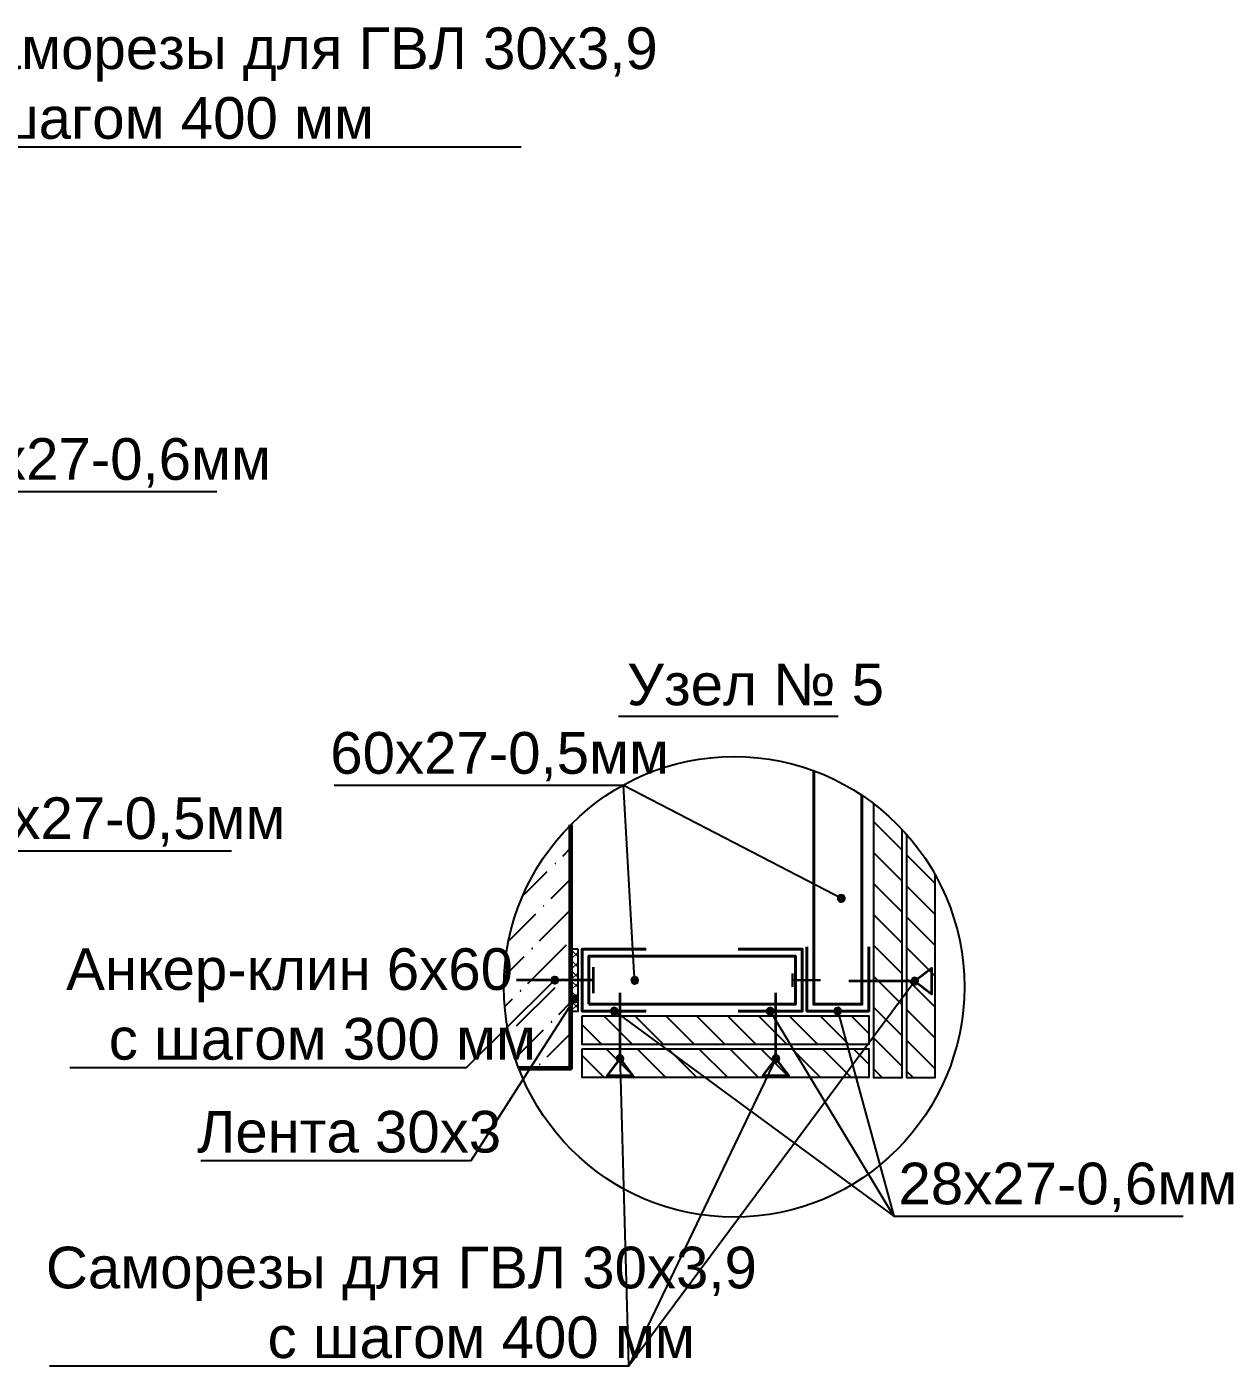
# Model space of a CAD drawing. Header units: millimetres. Extents: x 0 to 146, y 0 to 23.
# Drawn here: x 46.705 to 51.05, y 6.247 to 11.068 of the extents above; entities that cross this region are included whole.
import ezdxf

# ---------------------------------------------------------------- set-up
doc = ezdxf.new("R2010")
doc.units = ezdxf.units.MM
doc.layers.add('PDF _0', color=7, linetype='Continuous')
doc.layers.add('PDF _Текст', color=7, linetype='Continuous')
doc.styles.add('PDF GOST Common-Identity-H', font='arial.ttf')

msp = doc.modelspace()

# ---------------------------------------------------------------- linework, layer by layer
at = {"layer": 'PDF _0', "lineweight": 25}
for points in [[(45.5587, 10.4987), (45.5723, 10.5009), (46.4, 10.6358), (46.4275, 10.6358), (48.485, 10.6358)], [(48.8361, 8.5868), (49.6272, 8.5868)], [(49.7536, 8.2726), (49.7536, 7.2854), (49.8568, 7.2854), (49.8568, 8.1797)], [(49.8568, 8.1038), (49.7536, 8.2071)], [(49.8733, 8.1615), (49.8733, 7.2854), (49.9766, 7.2854), (49.9766, 8.0158)], [(48.635, 8.0833), (48.6634, 8.1117)], [(49.8568, 7.9926), (49.7536, 8.0958)], [(49.9766, 7.9841), (49.8733, 8.0873)], [(48.4962, 7.9444), (48.5794, 8.0277)], [(48.5933, 7.9303), (48.6634, 8.0004)], [(49.8568, 7.8813), (49.7536, 7.9846)], [(49.9766, 7.8728), (49.8733, 7.976)], [(48.4438, 7.7808), (48.5377, 7.8747)], [(48.5516, 7.7774), (48.6634, 7.8892)], [(49.8568, 7.7701), (49.7536, 7.8733)], [(49.9766, 7.7616), (49.8733, 7.8648)], [(48.5099, 7.6244), (48.6489, 7.7635)], [(48.4275, 7.6532), (48.496, 7.7217)], [(49.8568, 7.6588), (49.7536, 7.7621)], [(49.9766, 7.6503), (49.8733, 7.7535)], [(48.5963, 7.6267), (48.5865, 7.6171), (48.2867, 7.3209), (48.2591, 7.3209), (46.8603, 7.3209)], [(48.6629, 7.6661), (48.6634, 7.6667)], [(49.3969, 7.3413), (49.391, 7.3289), (48.8723, 6.2466), (49.8867, 7.611), (49.8949, 7.622)], [(49.8568, 7.5476), (49.7536, 7.6508)], [(49.9766, 7.5391), (49.8733, 7.6423)], [(48.4682, 7.4714), (48.6072, 7.6105)], [(48.4293, 7.5438), (48.4543, 7.5688)], [(48.6211, 7.5131), (48.6634, 7.5554)], [(49.8568, 7.4363), (49.7536, 7.5395)], [(49.9766, 7.4278), (49.8733, 7.531)], [(48.7754, 7.4052), (48.7047, 7.4759)], [(48.8867, 7.4052), (48.7835, 7.5084)], [(48.9979, 7.4052), (48.8947, 7.5084)], [(49.1092, 7.4052), (49.006, 7.5084)], [(49.2204, 7.4052), (49.1172, 7.5084)], [(49.3317, 7.4052), (49.2285, 7.5084)], [(49.4429, 7.4052), (49.3397, 7.5084)], [(49.5542, 7.4052), (49.451, 7.5084)], [(49.6655, 7.4052), (49.5622, 7.5084)], [(49.7371, 7.4448), (49.6735, 7.5084)], [(48.4664, 7.3584), (48.5655, 7.4575)], [(48.5794, 7.3602), (48.6634, 7.4442)], [(49.8568, 7.3251), (49.7536, 7.4283)], [(48.8952, 7.2854), (48.792, 7.3887)], [(49.0065, 7.2854), (48.9032, 7.3887)], [(49.1177, 7.2854), (49.0145, 7.3887)], [(49.229, 7.2854), (49.1257, 7.3887)], [(49.3402, 7.2854), (49.237, 7.3887)], [(49.4515, 7.2854), (49.3482, 7.3887)], [(49.5627, 7.2854), (49.4595, 7.3887)], [(49.674, 7.2854), (49.5707, 7.3887)], [(49.7371, 7.3336), (49.682, 7.3887)], [(49.9766, 7.3166), (49.8733, 7.4198)], [(48.8416, 7.3399), (48.842, 7.3262), (48.8723, 6.2466), (48.8448, 6.2466), (46.7873, 6.2466)], [(48.6489, 7.3184), (48.6634, 7.3329)], [(48.7839, 7.2854), (48.7047, 7.3647)], [(49.7852, 7.2854), (49.7536, 7.317)], [(49.8965, 7.2854), (49.8733, 7.3085)]]:
    msp.add_lwpolyline(points, dxfattribs=at)
at = {"layer": 'PDF _0', "color": 1, "lineweight": 25}
for points in [[(45.9012, 10.137), (45.9083, 10.1252), (46.3479, 9.3953), (46.3754, 9.3953), (47.3899, 9.3953)], [(48.8314, 7.5168), (48.8425, 7.5087), (49.8272, 6.7872), (49.8548, 6.7872), (50.8692, 6.7872)], [(49.6292, 7.5116), (49.6328, 7.4984), (49.8272, 6.7872), (49.3961, 7.5014), (49.389, 7.5131)]]:
    msp.add_lwpolyline(points, dxfattribs=at)
at = {"layer": 'PDF _0', "color": 5, "lineweight": 40}
msp.add_lwpolyline([(49.7123, 8.302), (49.7123, 7.5497), (49.5388, 7.5497), (49.5388, 8.3902)], dxfattribs=at)
at = {"layer": 'PDF _0', "color": 5, "lineweight": 25}
for points in [[(49.6263, 7.9372), (49.6141, 7.9435), (48.8534, 8.3372), (48.8259, 8.3372), (47.8114, 8.3372)], [(48.8936, 7.6493), (48.8928, 7.6631), (48.8534, 8.3372)], [(46.0462, 7.498), (46.0532, 7.5099), (46.3999, 8.1023), (46.4274, 8.1023), (47.4419, 8.1023)]]:
    msp.add_lwpolyline(points, dxfattribs=at)
at = {"layer": 'PDF _0', "lineweight": 60}
msp.add_lwpolyline([(48.6634, 8.1958), (48.6634, 7.3184), (48.4771, 7.3184)], dxfattribs=at)
at = {"layer": 'PDF _0', "lineweight": 5}
for points in [[(48.6072, 8.0555), (48.6092, 8.0555), (48.6092, 8.0575), (48.6072, 8.0575)], [(48.5655, 7.9025), (48.5675, 7.9025), (48.5675, 7.9045), (48.5655, 7.9045)], [(48.5238, 7.7495), (48.5258, 7.7495), (48.5258, 7.7515), (48.5238, 7.7515)], [(48.635, 7.6383), (48.637, 7.6383), (48.637, 7.6403), (48.635, 7.6403)], [(48.4821, 7.5966), (48.4841, 7.5966), (48.4841, 7.5986), (48.4821, 7.5986)], [(48.5933, 7.4853), (48.5953, 7.4853), (48.5953, 7.4873), (48.5933, 7.4873)], [(48.5516, 7.3324), (48.5536, 7.3324), (48.5536, 7.3344), (48.5516, 7.3344)]]:
    msp.add_lwpolyline(points, close=True, dxfattribs=at)
at = {"layer": 'PDF _0', "color": 5, "lineweight": 0}
for points in [[(49.6263, 7.9372), (49.6249, 7.9326), (49.6385, 7.9308)], [(49.6249, 7.9326), (49.6251, 7.9278), (49.6385, 7.9308)], [(49.6251, 7.9278), (49.6269, 7.9234), (49.6385, 7.9308)], [(49.6292, 7.941), (49.6263, 7.9372), (49.6385, 7.9308)], [(49.6269, 7.9234), (49.6302, 7.9199), (49.6385, 7.9308)], [(49.6332, 7.9435), (49.6292, 7.941), (49.6385, 7.9308)], [(49.6302, 7.9199), (49.6344, 7.9177), (49.6385, 7.9308)], [(49.6379, 7.9446), (49.6332, 7.9435), (49.6385, 7.9308)], [(49.6344, 7.9177), (49.6392, 7.9171), (49.6385, 7.9308)], [(49.6426, 7.944), (49.6379, 7.9446), (49.6385, 7.9308)], [(49.6469, 7.9418), (49.6426, 7.944), (49.6385, 7.9308)], [(49.6501, 7.9382), (49.6469, 7.9418), (49.6385, 7.9308)], [(49.652, 7.9338), (49.6501, 7.9382), (49.6385, 7.9308)], [(49.6522, 7.9291), (49.652, 7.9338), (49.6385, 7.9308)], [(49.6392, 7.9171), (49.6438, 7.9181), (49.6385, 7.9308)], [(49.6438, 7.9181), (49.6479, 7.9207), (49.6385, 7.9308)], [(49.6479, 7.9207), (49.6508, 7.9245), (49.6385, 7.9308)], [(49.6508, 7.9245), (49.6522, 7.9291), (49.6385, 7.9308)], [(48.8821, 7.6418), (48.8808, 7.6372), (48.8944, 7.6356)], [(48.8808, 7.6372), (48.881, 7.6324), (48.8944, 7.6356)], [(48.881, 7.6324), (48.8829, 7.628), (48.8944, 7.6356)], [(48.885, 7.6456), (48.8821, 7.6418), (48.8944, 7.6356)], [(48.8829, 7.628), (48.8862, 7.6245), (48.8944, 7.6356)], [(48.889, 7.6482), (48.885, 7.6456), (48.8944, 7.6356)], [(48.8862, 7.6245), (48.8905, 7.6224), (48.8944, 7.6356)], [(48.8936, 7.6493), (48.889, 7.6482), (48.8944, 7.6356)], [(48.8905, 7.6224), (48.8952, 7.6218), (48.8944, 7.6356)], [(48.8984, 7.6488), (48.8936, 7.6493), (48.8944, 7.6356)], [(48.9027, 7.6466), (48.8984, 7.6488), (48.8944, 7.6356)], [(48.9059, 7.6431), (48.9027, 7.6466), (48.8944, 7.6356)], [(48.9078, 7.6388), (48.9059, 7.6431), (48.8944, 7.6356)], [(48.9081, 7.634), (48.9078, 7.6388), (48.8944, 7.6356)], [(48.8952, 7.6218), (48.8999, 7.6229), (48.8944, 7.6356)], [(48.8999, 7.6229), (48.9039, 7.6256), (48.8944, 7.6356)], [(48.9039, 7.6256), (48.9067, 7.6294), (48.8944, 7.6356)], [(48.9067, 7.6294), (48.9081, 7.634), (48.8944, 7.6356)]]:
    msp.add_lwpolyline(points, close=True, dxfattribs=at)
at = {"layer": 'PDF _0', "lineweight": 25}
for points in [[(48.6901, 7.7479), (48.6634, 7.7479), (48.6634, 7.5249), (48.6901, 7.5249)], [(48.7047, 7.5084), (49.7371, 7.5084), (49.7371, 7.4052), (48.7047, 7.4052)], [(48.7047, 7.3887), (49.7371, 7.3887), (49.7371, 7.2854), (48.7047, 7.2854)]]:
    msp.add_lwpolyline(points, close=True, dxfattribs=at)
at = {"layer": 'PDF _0', "color": 6, "lineweight": 20}
for points in [[(48.6901, 7.7207), (48.6634, 7.7474), (48.6639, 7.7479)], [(48.6901, 7.6836), (48.6634, 7.7103), (48.6901, 7.7371)], [(48.6901, 7.6465), (48.6634, 7.6733), (48.6901, 7.7)], [(48.6901, 7.6095), (48.6634, 7.6362), (48.6901, 7.6629)], [(48.6901, 7.5724), (48.6634, 7.5991), (48.6901, 7.6258)], [(48.6901, 7.5353), (48.6634, 7.562), (48.6901, 7.5887)], [(48.6634, 7.5249), (48.6901, 7.5516)]]:
    msp.add_lwpolyline(points, dxfattribs=at)
at = {"layer": 'PDF _0', "color": 1, "lineweight": 40}
for points in [[(48.9359, 7.5249), (48.7047, 7.5249), (48.7047, 7.7479), (48.9359, 7.7479)], [(49.2663, 7.5249), (49.4975, 7.5249), (49.4975, 7.7479), (49.2663, 7.7479)], [(49.5141, 7.7562), (49.5141, 7.5249), (49.7371, 7.5249), (49.7371, 7.7562)]]:
    msp.add_lwpolyline(points, dxfattribs=at)
at = {"layer": 'PDF _0', "color": 5, "lineweight": 40}
msp.add_lwpolyline([(48.7295, 7.5497), (49.4728, 7.5497), (49.4728, 7.7231), (48.7295, 7.7231)], close=True, dxfattribs=at)
at = {"layer": 'PDF _0', "lineweight": 35}
for points in [[(48.7441, 7.6831), (48.7441, 7.5898)], [(49.9031, 7.6331), (49.9645, 7.5864), (49.9645, 7.6797), (49.9031, 7.6331), (49.6658, 7.6331)], [(48.7441, 7.6364), (48.468, 7.6364)], [(48.8413, 7.3537), (48.8879, 7.2923), (48.7946, 7.2923), (48.8413, 7.3537), (48.8413, 7.591)], [(49.4029, 7.3537), (49.4495, 7.2923), (49.3562, 7.2923), (49.4029, 7.3537), (49.4029, 7.591)]]:
    msp.add_lwpolyline(points, dxfattribs=at)
at = {"layer": 'PDF _0', "lineweight": 0}
for points in [[(48.5928, 7.6401), (48.5923, 7.6353), (48.6061, 7.6364)], [(48.5923, 7.6353), (48.5936, 7.6307), (48.6061, 7.6364)], [(48.5948, 7.6444), (48.5928, 7.6401), (48.6061, 7.6364)], [(48.5936, 7.6307), (48.5963, 7.6267), (48.6061, 7.6364)], [(48.5982, 7.6477), (48.5948, 7.6444), (48.6061, 7.6364)], [(48.5963, 7.6267), (48.6002, 7.624), (48.6061, 7.6364)], [(48.6026, 7.6497), (48.5982, 7.6477), (48.6061, 7.6364)], [(48.6002, 7.624), (48.6048, 7.6227), (48.6061, 7.6364)], [(48.6074, 7.6501), (48.6026, 7.6497), (48.6061, 7.6364)], [(48.6048, 7.6227), (48.6095, 7.6231), (48.6061, 7.6364)], [(48.612, 7.6489), (48.6074, 7.6501), (48.6061, 7.6364)], [(48.6159, 7.6461), (48.612, 7.6489), (48.6061, 7.6364)], [(48.6186, 7.6422), (48.6159, 7.6461), (48.6061, 7.6364)], [(48.6198, 7.6375), (48.6186, 7.6422), (48.6061, 7.6364)], [(48.6193, 7.6328), (48.6198, 7.6375), (48.6061, 7.6364)], [(48.6095, 7.6231), (48.6139, 7.6251), (48.6061, 7.6364)], [(48.6139, 7.6251), (48.6173, 7.6285), (48.6061, 7.6364)], [(48.6173, 7.6285), (48.6193, 7.6328), (48.6061, 7.6364)], [(49.8908, 7.6392), (49.8894, 7.6347), (49.9031, 7.6331)], [(49.8894, 7.6347), (49.8897, 7.6299), (49.9031, 7.6331)], [(49.8897, 7.6299), (49.8916, 7.6255), (49.9031, 7.6331)], [(49.8937, 7.6431), (49.8908, 7.6392), (49.9031, 7.6331)], [(49.8916, 7.6255), (49.8949, 7.622), (49.9031, 7.6331)], [(49.8977, 7.6457), (49.8937, 7.6431), (49.9031, 7.6331)], [(49.8949, 7.622), (49.8992, 7.6199), (49.9031, 7.6331)], [(49.9023, 7.6468), (49.8977, 7.6457), (49.9031, 7.6331)], [(49.8992, 7.6199), (49.9039, 7.6193), (49.9031, 7.6331)], [(49.9071, 7.6462), (49.9023, 7.6468), (49.9031, 7.6331)], [(49.9113, 7.6441), (49.9071, 7.6462), (49.9031, 7.6331)], [(49.9146, 7.6406), (49.9113, 7.6441), (49.9031, 7.6331)], [(49.9165, 7.6362), (49.9146, 7.6406), (49.9031, 7.6331)], [(49.9168, 7.6315), (49.9165, 7.6362), (49.9031, 7.6331)], [(49.9039, 7.6193), (49.9086, 7.6204), (49.9031, 7.6331)], [(49.9086, 7.6204), (49.9126, 7.6231), (49.9031, 7.6331)], [(49.9126, 7.6231), (49.9154, 7.6269), (49.9031, 7.6331)], [(49.9154, 7.6269), (49.9168, 7.6315), (49.9031, 7.6331)], [(48.8292, 7.3602), (48.8276, 7.3557), (48.8413, 7.3537)], [(48.8276, 7.3557), (48.8278, 7.3509), (48.8413, 7.3537)], [(48.8278, 7.3509), (48.8295, 7.3465), (48.8413, 7.3537)], [(48.8321, 7.364), (48.8292, 7.3602), (48.8413, 7.3537)], [(48.8295, 7.3465), (48.8327, 7.3429), (48.8413, 7.3537)], [(48.8362, 7.3665), (48.8321, 7.364), (48.8413, 7.3537)], [(48.8327, 7.3429), (48.8369, 7.3406), (48.8413, 7.3537)], [(48.8409, 7.3674), (48.8362, 7.3665), (48.8413, 7.3537)], [(48.8369, 7.3406), (48.8416, 7.3399), (48.8413, 7.3537)], [(48.8456, 7.3667), (48.8409, 7.3674), (48.8413, 7.3537)], [(48.8498, 7.3645), (48.8456, 7.3667), (48.8413, 7.3537)], [(48.853, 7.3609), (48.8498, 7.3645), (48.8413, 7.3537)], [(48.8547, 7.3565), (48.853, 7.3609), (48.8413, 7.3537)], [(48.8549, 7.3517), (48.8547, 7.3565), (48.8413, 7.3537)], [(48.8416, 7.3399), (48.8463, 7.3409), (48.8413, 7.3537)], [(48.8463, 7.3409), (48.8504, 7.3434), (48.8413, 7.3537)], [(48.8504, 7.3434), (48.8534, 7.3471), (48.8413, 7.3537)], [(48.8534, 7.3471), (48.8549, 7.3517), (48.8413, 7.3537)], [(49.3896, 7.3574), (49.3891, 7.3526), (49.4029, 7.3537)], [(49.3891, 7.3526), (49.3903, 7.348), (49.4029, 7.3537)], [(49.3917, 7.3617), (49.3896, 7.3574), (49.4029, 7.3537)], [(49.3903, 7.348), (49.393, 7.3441), (49.4029, 7.3537)], [(49.3951, 7.365), (49.3917, 7.3617), (49.4029, 7.3537)], [(49.393, 7.3441), (49.3969, 7.3413), (49.4029, 7.3537)], [(49.3994, 7.367), (49.3951, 7.365), (49.4029, 7.3537)], [(49.3969, 7.3413), (49.4015, 7.34), (49.4029, 7.3537)], [(49.4042, 7.3674), (49.3994, 7.367), (49.4029, 7.3537)], [(49.4015, 7.34), (49.4063, 7.3404), (49.4029, 7.3537)], [(49.4088, 7.3661), (49.4042, 7.3674), (49.4029, 7.3537)], [(49.4127, 7.3633), (49.4088, 7.3661), (49.4029, 7.3537)], [(49.4154, 7.3594), (49.4127, 7.3633), (49.4029, 7.3537)], [(49.4166, 7.3547), (49.4154, 7.3594), (49.4029, 7.3537)], [(49.4161, 7.35), (49.4166, 7.3547), (49.4029, 7.3537)], [(49.4063, 7.3404), (49.4106, 7.3423), (49.4029, 7.3537)], [(49.4106, 7.3423), (49.4141, 7.3457), (49.4029, 7.3537)], [(49.4141, 7.3457), (49.4161, 7.35), (49.4029, 7.3537)]]:
    msp.add_lwpolyline(points, close=True, dxfattribs=at)
at = {"layer": 'PDF _0', "lineweight": 30}
for points in [[(49.4627, 7.6122), (49.4627, 7.6607)], [(49.4627, 7.6364), (49.5629, 7.6364)]]:
    msp.add_lwpolyline(points, dxfattribs=at)
at = {"layer": 'PDF _0', "color": 6, "lineweight": 0}
for points in [[(48.6653, 7.5743), (48.6642, 7.5696), (48.678, 7.569)], [(48.6678, 7.5783), (48.6653, 7.5743), (48.678, 7.569)], [(48.6716, 7.5812), (48.6678, 7.5783), (48.678, 7.569)], [(48.6762, 7.5826), (48.6716, 7.5812), (48.678, 7.569)], [(48.681, 7.5824), (48.6762, 7.5826), (48.678, 7.569)], [(48.6854, 7.5806), (48.681, 7.5824), (48.678, 7.569)], [(48.6889, 7.5773), (48.6854, 7.5806), (48.678, 7.569)], [(48.6911, 7.5731), (48.6889, 7.5773), (48.678, 7.569)], [(48.6917, 7.5683), (48.6911, 7.5731), (48.678, 7.569)], [(48.6642, 7.5696), (48.6648, 7.5649), (48.678, 7.569)], [(48.6648, 7.5649), (48.667, 7.5606), (48.678, 7.569)], [(48.667, 7.5606), (48.6705, 7.5574), (48.678, 7.569)], [(48.6705, 7.5574), (48.6749, 7.5556), (48.678, 7.569)], [(48.6749, 7.5556), (48.6797, 7.5553), (48.678, 7.569)], [(48.6797, 7.5553), (48.6843, 7.5568), (48.678, 7.569)], [(48.6843, 7.5568), (48.6881, 7.5597), (48.678, 7.569)], [(48.6881, 7.5597), (48.6907, 7.5637), (48.678, 7.569)], [(48.6907, 7.5637), (48.6917, 7.5683), (48.678, 7.569)]]:
    msp.add_lwpolyline(points, close=True, dxfattribs=at)
at = {"layer": 'PDF _0', "color": 6, "lineweight": 25}
msp.add_lwpolyline([(48.6705, 7.5574), (48.6631, 7.5458), (48.3042, 6.9865), (48.2767, 6.9865), (47.3321, 6.9865)], dxfattribs=at)
at = {"layer": 'PDF _0', "color": 1, "lineweight": 0}
for points in [[(48.8071, 7.5288), (48.8066, 7.524), (48.8203, 7.5249)], [(48.8066, 7.524), (48.8077, 7.5194), (48.8203, 7.5249)], [(48.8092, 7.5331), (48.8071, 7.5288), (48.8203, 7.5249)], [(48.8077, 7.5194), (48.8104, 7.5154), (48.8203, 7.5249)], [(48.8127, 7.5364), (48.8092, 7.5331), (48.8203, 7.5249)], [(48.8104, 7.5154), (48.8142, 7.5126), (48.8203, 7.5249)], [(48.817, 7.5383), (48.8127, 7.5364), (48.8203, 7.5249)], [(48.8142, 7.5126), (48.8188, 7.5112), (48.8203, 7.5249)], [(48.8218, 7.5386), (48.817, 7.5383), (48.8203, 7.5249)], [(48.8188, 7.5112), (48.8236, 7.5116), (48.8203, 7.5249)], [(48.8264, 7.5373), (48.8218, 7.5386), (48.8203, 7.5249)], [(48.8303, 7.5344), (48.8264, 7.5373), (48.8203, 7.5249)], [(48.8329, 7.5305), (48.8303, 7.5344), (48.8203, 7.5249)], [(48.834, 7.5258), (48.8329, 7.5305), (48.8203, 7.5249)], [(48.8335, 7.5211), (48.834, 7.5258), (48.8203, 7.5249)], [(48.8314, 7.5168), (48.8335, 7.5211), (48.8203, 7.5249)], [(48.8236, 7.5116), (48.828, 7.5135), (48.8203, 7.5249)], [(48.828, 7.5135), (48.8314, 7.5168), (48.8203, 7.5249)], [(49.3689, 7.5294), (49.3682, 7.5247), (49.3819, 7.5249)], [(49.3682, 7.5247), (49.3691, 7.52), (49.3819, 7.5249)], [(49.3712, 7.5336), (49.3689, 7.5294), (49.3819, 7.5249)], [(49.3691, 7.52), (49.3715, 7.5159), (49.3819, 7.5249)], [(49.3748, 7.5367), (49.3712, 7.5336), (49.3819, 7.5249)], [(49.3715, 7.5159), (49.3753, 7.5129), (49.3819, 7.5249)], [(49.3793, 7.5384), (49.3748, 7.5367), (49.3819, 7.5249)], [(49.3753, 7.5129), (49.3798, 7.5113), (49.3819, 7.5249)], [(49.384, 7.5385), (49.3793, 7.5384), (49.3819, 7.5249)], [(49.3798, 7.5113), (49.3846, 7.5114), (49.3819, 7.5249)], [(49.3886, 7.537), (49.384, 7.5385), (49.3819, 7.5249)], [(49.3923, 7.534), (49.3886, 7.537), (49.3819, 7.5249)], [(49.3948, 7.5299), (49.3923, 7.534), (49.3819, 7.5249)], [(49.3957, 7.5252), (49.3948, 7.5299), (49.3819, 7.5249)], [(49.3949, 7.5205), (49.3957, 7.5252), (49.3819, 7.5249)], [(49.389, 7.5131), (49.3926, 7.5163), (49.3819, 7.5249)], [(49.3926, 7.5163), (49.3949, 7.5205), (49.3819, 7.5249)], [(49.3846, 7.5114), (49.389, 7.5131), (49.3819, 7.5249)], [(49.6122, 7.5284), (49.6119, 7.5237), (49.6256, 7.5249)], [(49.6119, 7.5237), (49.6131, 7.519), (49.6256, 7.5249)], [(49.6142, 7.5328), (49.6122, 7.5284), (49.6256, 7.5249)], [(49.6131, 7.519), (49.6159, 7.5151), (49.6256, 7.5249)], [(49.6176, 7.5362), (49.6142, 7.5328), (49.6256, 7.5249)], [(49.6159, 7.5151), (49.6198, 7.5124), (49.6256, 7.5249)], [(49.6219, 7.5382), (49.6176, 7.5362), (49.6256, 7.5249)], [(49.6198, 7.5124), (49.6244, 7.5112), (49.6256, 7.5249)], [(49.6267, 7.5386), (49.6219, 7.5382), (49.6256, 7.5249)], [(49.6244, 7.5112), (49.6292, 7.5116), (49.6256, 7.5249)], [(49.6313, 7.5374), (49.6267, 7.5386), (49.6256, 7.5249)], [(49.6352, 7.5347), (49.6313, 7.5374), (49.6256, 7.5249)], [(49.638, 7.5308), (49.6352, 7.5347), (49.6256, 7.5249)], [(49.6393, 7.5262), (49.638, 7.5308), (49.6256, 7.5249)], [(49.6389, 7.5214), (49.6393, 7.5262), (49.6256, 7.5249)], [(49.6292, 7.5116), (49.6335, 7.5137), (49.6256, 7.5249)], [(49.6335, 7.5137), (49.6369, 7.5171), (49.6256, 7.5249)], [(49.6369, 7.5171), (49.6389, 7.5214), (49.6256, 7.5249)]]:
    msp.add_lwpolyline(points, close=True, dxfattribs=at)
at = {"layer": 'PDF _0', "lineweight": 25}
msp.add_circle((49.2523, 7.6123), 0.829, dxfattribs=at)
at = {"layer": 'PDF _0', "color": 5, "lineweight": 25, "transparency": 33554559}
for points in [[(49.6263, 7.9372), (49.6249, 7.9326), (49.6385, 7.9308)], [(49.6249, 7.9326), (49.6251, 7.9278), (49.6385, 7.9308)], [(49.6251, 7.9278), (49.6269, 7.9234), (49.6385, 7.9308)], [(49.6292, 7.941), (49.6263, 7.9372), (49.6385, 7.9308)], [(49.6269, 7.9234), (49.6302, 7.9199), (49.6385, 7.9308)], [(49.6332, 7.9435), (49.6292, 7.941), (49.6385, 7.9308)], [(49.6302, 7.9199), (49.6344, 7.9177), (49.6385, 7.9308)], [(49.6379, 7.9446), (49.6332, 7.9435), (49.6385, 7.9308)], [(49.6344, 7.9177), (49.6392, 7.9171), (49.6385, 7.9308)], [(49.6426, 7.944), (49.6379, 7.9446), (49.6385, 7.9308)], [(49.6469, 7.9418), (49.6426, 7.944), (49.6385, 7.9308)], [(49.6501, 7.9382), (49.6469, 7.9418), (49.6385, 7.9308)], [(49.652, 7.9338), (49.6501, 7.9382), (49.6385, 7.9308)], [(49.6522, 7.9291), (49.652, 7.9338), (49.6385, 7.9308)], [(49.6392, 7.9171), (49.6438, 7.9181), (49.6385, 7.9308)], [(49.6438, 7.9181), (49.6479, 7.9207), (49.6385, 7.9308)], [(49.6479, 7.9207), (49.6508, 7.9245), (49.6385, 7.9308)], [(49.6508, 7.9245), (49.6522, 7.9291), (49.6385, 7.9308)], [(48.8821, 7.6418), (48.8808, 7.6372), (48.8944, 7.6356)], [(48.8808, 7.6372), (48.881, 7.6324), (48.8944, 7.6356)], [(48.881, 7.6324), (48.8829, 7.628), (48.8944, 7.6356)], [(48.885, 7.6456), (48.8821, 7.6418), (48.8944, 7.6356)], [(48.8829, 7.628), (48.8862, 7.6245), (48.8944, 7.6356)], [(48.889, 7.6482), (48.885, 7.6456), (48.8944, 7.6356)], [(48.8862, 7.6245), (48.8905, 7.6224), (48.8944, 7.6356)], [(48.8936, 7.6493), (48.889, 7.6482), (48.8944, 7.6356)], [(48.8905, 7.6224), (48.8952, 7.6218), (48.8944, 7.6356)], [(48.8984, 7.6488), (48.8936, 7.6493), (48.8944, 7.6356)], [(48.9027, 7.6466), (48.8984, 7.6488), (48.8944, 7.6356)], [(48.9059, 7.6431), (48.9027, 7.6466), (48.8944, 7.6356)], [(48.9078, 7.6388), (48.9059, 7.6431), (48.8944, 7.6356)], [(48.9081, 7.634), (48.9078, 7.6388), (48.8944, 7.6356)], [(48.8952, 7.6218), (48.8999, 7.6229), (48.8944, 7.6356)], [(48.8999, 7.6229), (48.9039, 7.6256), (48.8944, 7.6356)], [(48.9039, 7.6256), (48.9067, 7.6294), (48.8944, 7.6356)], [(48.9067, 7.6294), (48.9081, 7.634), (48.8944, 7.6356)]]:
    msp.add_solid(points, dxfattribs=at)
at = {"layer": 'PDF _0', "lineweight": 25, "transparency": 33554559}
for points in [[(48.5928, 7.6401), (48.5923, 7.6353), (48.6061, 7.6364)], [(48.5923, 7.6353), (48.5936, 7.6307), (48.6061, 7.6364)], [(48.5948, 7.6444), (48.5928, 7.6401), (48.6061, 7.6364)], [(48.5936, 7.6307), (48.5963, 7.6267), (48.6061, 7.6364)], [(48.5982, 7.6477), (48.5948, 7.6444), (48.6061, 7.6364)], [(48.5963, 7.6267), (48.6002, 7.624), (48.6061, 7.6364)], [(48.6026, 7.6497), (48.5982, 7.6477), (48.6061, 7.6364)], [(48.6002, 7.624), (48.6048, 7.6227), (48.6061, 7.6364)], [(48.6074, 7.6501), (48.6026, 7.6497), (48.6061, 7.6364)], [(48.6048, 7.6227), (48.6095, 7.6231), (48.6061, 7.6364)], [(48.612, 7.6489), (48.6074, 7.6501), (48.6061, 7.6364)], [(48.6159, 7.6461), (48.612, 7.6489), (48.6061, 7.6364)], [(48.6186, 7.6422), (48.6159, 7.6461), (48.6061, 7.6364)], [(48.6198, 7.6375), (48.6186, 7.6422), (48.6061, 7.6364)], [(48.6193, 7.6328), (48.6198, 7.6375), (48.6061, 7.6364)], [(48.6095, 7.6231), (48.6139, 7.6251), (48.6061, 7.6364)], [(48.6139, 7.6251), (48.6173, 7.6285), (48.6061, 7.6364)], [(48.6173, 7.6285), (48.6193, 7.6328), (48.6061, 7.6364)], [(49.8908, 7.6392), (49.8894, 7.6347), (49.9031, 7.6331)], [(49.8894, 7.6347), (49.8897, 7.6299), (49.9031, 7.6331)], [(49.8897, 7.6299), (49.8916, 7.6255), (49.9031, 7.6331)], [(49.8937, 7.6431), (49.8908, 7.6392), (49.9031, 7.6331)], [(49.8916, 7.6255), (49.8949, 7.622), (49.9031, 7.6331)], [(49.8977, 7.6457), (49.8937, 7.6431), (49.9031, 7.6331)], [(49.8949, 7.622), (49.8992, 7.6199), (49.9031, 7.6331)], [(49.9023, 7.6468), (49.8977, 7.6457), (49.9031, 7.6331)], [(49.8992, 7.6199), (49.9039, 7.6193), (49.9031, 7.6331)], [(49.9071, 7.6462), (49.9023, 7.6468), (49.9031, 7.6331)], [(49.9113, 7.6441), (49.9071, 7.6462), (49.9031, 7.6331)], [(49.9146, 7.6406), (49.9113, 7.6441), (49.9031, 7.6331)], [(49.9165, 7.6362), (49.9146, 7.6406), (49.9031, 7.6331)], [(49.9168, 7.6315), (49.9165, 7.6362), (49.9031, 7.6331)], [(49.9039, 7.6193), (49.9086, 7.6204), (49.9031, 7.6331)], [(49.9086, 7.6204), (49.9126, 7.6231), (49.9031, 7.6331)], [(49.9126, 7.6231), (49.9154, 7.6269), (49.9031, 7.6331)], [(49.9154, 7.6269), (49.9168, 7.6315), (49.9031, 7.6331)], [(48.8292, 7.3602), (48.8276, 7.3557), (48.8413, 7.3537)], [(48.8276, 7.3557), (48.8278, 7.3509), (48.8413, 7.3537)], [(48.8278, 7.3509), (48.8295, 7.3465), (48.8413, 7.3537)], [(48.8321, 7.364), (48.8292, 7.3602), (48.8413, 7.3537)], [(48.8295, 7.3465), (48.8327, 7.3429), (48.8413, 7.3537)], [(48.8362, 7.3665), (48.8321, 7.364), (48.8413, 7.3537)], [(48.8327, 7.3429), (48.8369, 7.3406), (48.8413, 7.3537)], [(48.8409, 7.3674), (48.8362, 7.3665), (48.8413, 7.3537)], [(48.8369, 7.3406), (48.8416, 7.3399), (48.8413, 7.3537)], [(48.8456, 7.3667), (48.8409, 7.3674), (48.8413, 7.3537)], [(48.8498, 7.3645), (48.8456, 7.3667), (48.8413, 7.3537)], [(48.853, 7.3609), (48.8498, 7.3645), (48.8413, 7.3537)], [(48.8547, 7.3565), (48.853, 7.3609), (48.8413, 7.3537)], [(48.8549, 7.3517), (48.8547, 7.3565), (48.8413, 7.3537)], [(48.8416, 7.3399), (48.8463, 7.3409), (48.8413, 7.3537)], [(48.8463, 7.3409), (48.8504, 7.3434), (48.8413, 7.3537)], [(48.8504, 7.3434), (48.8534, 7.3471), (48.8413, 7.3537)], [(48.8534, 7.3471), (48.8549, 7.3517), (48.8413, 7.3537)], [(49.3896, 7.3574), (49.3891, 7.3526), (49.4029, 7.3537)], [(49.3891, 7.3526), (49.3903, 7.348), (49.4029, 7.3537)], [(49.3917, 7.3617), (49.3896, 7.3574), (49.4029, 7.3537)], [(49.3903, 7.348), (49.393, 7.3441), (49.4029, 7.3537)], [(49.3951, 7.365), (49.3917, 7.3617), (49.4029, 7.3537)], [(49.393, 7.3441), (49.3969, 7.3413), (49.4029, 7.3537)], [(49.3994, 7.367), (49.3951, 7.365), (49.4029, 7.3537)], [(49.3969, 7.3413), (49.4015, 7.34), (49.4029, 7.3537)], [(49.4042, 7.3674), (49.3994, 7.367), (49.4029, 7.3537)], [(49.4015, 7.34), (49.4063, 7.3404), (49.4029, 7.3537)], [(49.4088, 7.3661), (49.4042, 7.3674), (49.4029, 7.3537)], [(49.4127, 7.3633), (49.4088, 7.3661), (49.4029, 7.3537)], [(49.4154, 7.3594), (49.4127, 7.3633), (49.4029, 7.3537)], [(49.4166, 7.3547), (49.4154, 7.3594), (49.4029, 7.3537)], [(49.4161, 7.35), (49.4166, 7.3547), (49.4029, 7.3537)], [(49.4063, 7.3404), (49.4106, 7.3423), (49.4029, 7.3537)], [(49.4106, 7.3423), (49.4141, 7.3457), (49.4029, 7.3537)], [(49.4141, 7.3457), (49.4161, 7.35), (49.4029, 7.3537)]]:
    msp.add_solid(points, dxfattribs=at)
at = {"layer": 'PDF _0', "color": 6, "lineweight": 25, "transparency": 33554559}
for points in [[(48.6653, 7.5743), (48.6642, 7.5696), (48.678, 7.569)], [(48.6678, 7.5783), (48.6653, 7.5743), (48.678, 7.569)], [(48.6716, 7.5812), (48.6678, 7.5783), (48.678, 7.569)], [(48.6762, 7.5826), (48.6716, 7.5812), (48.678, 7.569)], [(48.681, 7.5824), (48.6762, 7.5826), (48.678, 7.569)], [(48.6854, 7.5806), (48.681, 7.5824), (48.678, 7.569)], [(48.6889, 7.5773), (48.6854, 7.5806), (48.678, 7.569)], [(48.6911, 7.5731), (48.6889, 7.5773), (48.678, 7.569)], [(48.6917, 7.5683), (48.6911, 7.5731), (48.678, 7.569)], [(48.6642, 7.5696), (48.6648, 7.5649), (48.678, 7.569)], [(48.6648, 7.5649), (48.667, 7.5606), (48.678, 7.569)], [(48.667, 7.5606), (48.6705, 7.5574), (48.678, 7.569)], [(48.6705, 7.5574), (48.6749, 7.5556), (48.678, 7.569)], [(48.6749, 7.5556), (48.6797, 7.5553), (48.678, 7.569)], [(48.6797, 7.5553), (48.6843, 7.5568), (48.678, 7.569)], [(48.6843, 7.5568), (48.6881, 7.5597), (48.678, 7.569)], [(48.6881, 7.5597), (48.6907, 7.5637), (48.678, 7.569)], [(48.6907, 7.5637), (48.6917, 7.5683), (48.678, 7.569)]]:
    msp.add_solid(points, dxfattribs=at)
at = {"layer": 'PDF _0', "color": 1, "lineweight": 25, "transparency": 33554559}
for points in [[(48.8071, 7.5288), (48.8066, 7.524), (48.8203, 7.5249)], [(48.8066, 7.524), (48.8077, 7.5194), (48.8203, 7.5249)], [(48.8092, 7.5331), (48.8071, 7.5288), (48.8203, 7.5249)], [(48.8077, 7.5194), (48.8104, 7.5154), (48.8203, 7.5249)], [(48.8127, 7.5364), (48.8092, 7.5331), (48.8203, 7.5249)], [(48.8104, 7.5154), (48.8142, 7.5126), (48.8203, 7.5249)], [(48.817, 7.5383), (48.8127, 7.5364), (48.8203, 7.5249)], [(48.8142, 7.5126), (48.8188, 7.5112), (48.8203, 7.5249)], [(48.8218, 7.5386), (48.817, 7.5383), (48.8203, 7.5249)], [(48.8188, 7.5112), (48.8236, 7.5116), (48.8203, 7.5249)], [(48.8264, 7.5373), (48.8218, 7.5386), (48.8203, 7.5249)], [(48.8303, 7.5344), (48.8264, 7.5373), (48.8203, 7.5249)], [(48.8329, 7.5305), (48.8303, 7.5344), (48.8203, 7.5249)], [(48.834, 7.5258), (48.8329, 7.5305), (48.8203, 7.5249)], [(48.8335, 7.5211), (48.834, 7.5258), (48.8203, 7.5249)], [(48.8314, 7.5168), (48.8335, 7.5211), (48.8203, 7.5249)], [(48.8236, 7.5116), (48.828, 7.5135), (48.8203, 7.5249)], [(48.828, 7.5135), (48.8314, 7.5168), (48.8203, 7.5249)], [(49.3689, 7.5294), (49.3682, 7.5247), (49.3819, 7.5249)], [(49.3682, 7.5247), (49.3691, 7.52), (49.3819, 7.5249)], [(49.3712, 7.5336), (49.3689, 7.5294), (49.3819, 7.5249)], [(49.3691, 7.52), (49.3715, 7.5159), (49.3819, 7.5249)], [(49.3748, 7.5367), (49.3712, 7.5336), (49.3819, 7.5249)], [(49.3715, 7.5159), (49.3753, 7.5129), (49.3819, 7.5249)], [(49.3793, 7.5384), (49.3748, 7.5367), (49.3819, 7.5249)], [(49.3753, 7.5129), (49.3798, 7.5113), (49.3819, 7.5249)], [(49.384, 7.5385), (49.3793, 7.5384), (49.3819, 7.5249)], [(49.3798, 7.5113), (49.3846, 7.5114), (49.3819, 7.5249)], [(49.3886, 7.537), (49.384, 7.5385), (49.3819, 7.5249)], [(49.3923, 7.534), (49.3886, 7.537), (49.3819, 7.5249)], [(49.3948, 7.5299), (49.3923, 7.534), (49.3819, 7.5249)], [(49.3957, 7.5252), (49.3948, 7.5299), (49.3819, 7.5249)], [(49.3949, 7.5205), (49.3957, 7.5252), (49.3819, 7.5249)], [(49.389, 7.5131), (49.3926, 7.5163), (49.3819, 7.5249)], [(49.3926, 7.5163), (49.3949, 7.5205), (49.3819, 7.5249)], [(49.3846, 7.5114), (49.389, 7.5131), (49.3819, 7.5249)], [(49.6122, 7.5284), (49.6119, 7.5237), (49.6256, 7.5249)], [(49.6119, 7.5237), (49.6131, 7.519), (49.6256, 7.5249)], [(49.6142, 7.5328), (49.6122, 7.5284), (49.6256, 7.5249)], [(49.6131, 7.519), (49.6159, 7.5151), (49.6256, 7.5249)], [(49.6176, 7.5362), (49.6142, 7.5328), (49.6256, 7.5249)], [(49.6159, 7.5151), (49.6198, 7.5124), (49.6256, 7.5249)], [(49.6219, 7.5382), (49.6176, 7.5362), (49.6256, 7.5249)], [(49.6198, 7.5124), (49.6244, 7.5112), (49.6256, 7.5249)], [(49.6267, 7.5386), (49.6219, 7.5382), (49.6256, 7.5249)], [(49.6244, 7.5112), (49.6292, 7.5116), (49.6256, 7.5249)], [(49.6313, 7.5374), (49.6267, 7.5386), (49.6256, 7.5249)], [(49.6352, 7.5347), (49.6313, 7.5374), (49.6256, 7.5249)], [(49.638, 7.5308), (49.6352, 7.5347), (49.6256, 7.5249)], [(49.6393, 7.5262), (49.638, 7.5308), (49.6256, 7.5249)], [(49.6389, 7.5214), (49.6393, 7.5262), (49.6256, 7.5249)], [(49.6292, 7.5116), (49.6335, 7.5137), (49.6256, 7.5249)], [(49.6335, 7.5137), (49.6369, 7.5171), (49.6256, 7.5249)], [(49.6369, 7.5171), (49.6389, 7.5214), (49.6256, 7.5249)]]:
    msp.add_solid(points, dxfattribs=at)

# ---------------------------------------------------------------- texts
at = {"layer": 'PDF _Текст', "char_height": 0.15, "attachment_point": 4, "style": 'PDF GOST Common-Identity-H'}
for s, insert in [('Саморезы для ГВЛ 30x3,9', (46.4167, 10.9686)), ('с шагом 400 мм', (46.4167, 10.7392)), ('Узел № 5', (48.8665, 8.6999)), ('Анкер‐клин 6х60', (46.8467, 7.6536)), ('с шагом 300 мм', (47.0002, 7.4242)), ('Саморезы для ГВЛ 30x3,9', (46.7737, 6.5793)), ('с шагом 400 мм', (47.5721, 6.3499))]:
    msp.add_mtext(s, dxfattribs=dict(at, insert=insert))
at = {"layer": 'PDF _Текст', "color": 1, "char_height": 0.15, "attachment_point": 4, "style": 'PDF GOST Common-Identity-H'}
for insert in [(46.3646, 9.4986), (49.844, 6.8904)]:
    msp.add_mtext('28х27‐0,6мм', dxfattribs=dict(at, insert=insert))
at = {"layer": 'PDF _Текст', "color": 5, "char_height": 0.15, "attachment_point": 4, "style": 'PDF GOST Common-Identity-H'}
for insert in [(47.7979, 8.4405), (46.4166, 8.2056)]:
    msp.add_mtext('60х27‐0,5мм', dxfattribs=dict(at, insert=insert))
at = {"layer": 'PDF _Текст', "color": 6, "insert": (47.3185, 7.0898), "char_height": 0.15, "attachment_point": 4, "style": 'PDF GOST Common-Identity-H'}
msp.add_mtext('Лента 30х3', dxfattribs=at)

doc.saveas('drawing.dxf')
